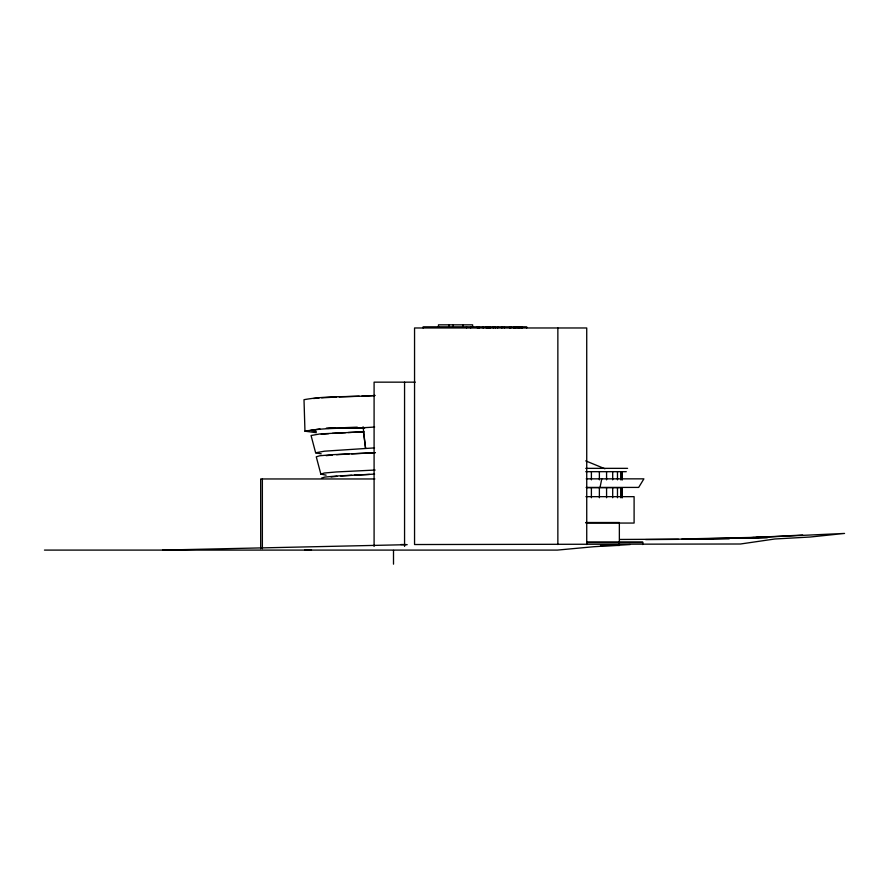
<?xml version="1.0" encoding="UTF-8"?>
<svg xmlns="http://www.w3.org/2000/svg" width="889" height="889" viewBox="0 0 889 889"><rect width="100%" height="100%" fill="white"/><g stroke="black" fill="none" stroke-linecap="round" stroke-linejoin="round"><path stroke-width="1.33" d="M591.396 497.74L591.396 487.672M591.396 479.849L591.396 471.681M599.375 497.74L599.375 487.672M599.375 479.849L599.375 471.681M621.956 487.672L621.956 497.74M621.956 471.681L621.956 479.849M622.211 471.681L622.211 479.849M600.042 487.416L601.764 478.849M321.496 478.16L324.674 477.093L336.286 476.026L374.613 474.104M375.358 452.679L332.03 454.701L319.696 455.768L316.273 456.835L320.84 474.093L324.307 473.026L336.242 471.959L375.147 470.048M363.09 426.764L365.568 448.245L363.423 431.787L320.118 433.91L311.061 435.51L315.628 452.779L324.574 451.179L374.547 447.9M375.191 395.449C351.655 397.383 327.174 395.461 304.005 399.694L304.96 431.198C327.652 427.02 351.611 428.898 374.658 427.009M331.041 476.971L336.964 476.348M326.13 455.646L332.464 455.035M321.229 434.321L328.674 433.654M313.517 398.516L319.051 398.016M319.94 428.931L310.572 430.42L316.284 431.432M340.798 476.037L351.688 475.348M321.629 397.85L336.598 397.039M336.553 454.712L349.055 453.979M630.168 544.535L593.796 546.724L557.37 550.091L44.45 550.091M332.286 433.388L345.554 432.654M354.455 475.193L369.58 474.437M351.633 453.846L374.825 452.79M586.74 544.535L586.729 327.974L414.552 327.974L414.552 544.535L740.481 544.001L774.83 538.99L810.279 537.012L844.55 533.433L738.837 538.312M327.663 428.442L334.986 428.076M729.213 538.845L700.432 539.178M738.948 538.289L802.645 535.045M348.277 432.521L364.123 431.787M339.176 396.927L359.167 396.15M345.165 427.631L357.267 427.164M734.892 538.301L753.994 537.512M756.717 537.401L760.806 537.223L681.974 538.99M619.833 539.456L713.122 538.99M361.912 396.05L374.258 395.605M745.638 538.301L767.54 537.556L688.586 539.045M304.56 550.091L311.472 549.869M162.631 550.091L407.218 544.668M645.614 539.601L678.507 539.345M415.274 382.159L374.091 382.159L374.091 546.402M326.385 428.087L364.679 428.087M585.773 468.347L627.59 468.347M585.762 471.681L626.267 471.681M374.858 478.96L260.677 478.96L260.677 548.724M586.218 478.849L643.903 478.849L638.669 487.416L586.107 487.416M586.596 487.672L622.211 487.672L622.211 497.74M585.918 496.662L634.101 496.662L634.101 523.054L585.995 523.054M585.773 522.521L619.355 522.521L619.355 545.468L600.508 545.468M586.74 542.001L642.703 542.001L642.703 544.535M586.74 542.568L642.703 542.568M400.839 544.535L406.24 544.535M316.317 432.687L304.96 431.198M321.207 453.846L315.628 452.779M326.13 475.159L320.84 474.093M585.729 460.88L604.931 468.77M620.689 471.681L620.689 479.849M620.689 487.672L620.689 497.74M617.477 471.681L617.477 479.849M617.477 487.672L617.477 497.74M612.699 471.681L612.699 479.849M612.699 487.672L612.699 497.74M606.576 471.681L606.576 479.849M606.576 487.672L606.576 497.74M557.859 327.974L557.859 544.535M526.688 327.974L526.688 326.819L423.131 326.819L423.131 327.974M522.132 326.819L522.132 327.974M522.01 326.819L522.01 327.974M521.165 326.819L521.165 327.974M519.654 326.819L519.654 327.974M518.687 326.819L518.687 327.974M517.042 326.819L517.042 327.974M515.242 326.819L515.242 327.974M514.186 326.819L514.186 327.974M513.698 326.819L513.698 327.974M510.775 326.819L510.775 327.974M509.564 326.819L509.564 327.974M504.43 326.819L504.43 327.974M501.896 326.819L501.896 327.974M497.673 326.819L497.673 327.974M495.351 326.819L495.351 327.974M493.284 326.819L493.284 327.974M490.372 326.819L490.372 327.974M489.85 326.819L489.85 327.974M489.183 326.819L489.183 327.974M487.872 326.819L487.872 327.974M487.55 326.819L487.55 327.974M486.572 326.819L486.572 327.974M486.316 326.819L486.316 327.974M483.149 326.819L483.149 327.974M479.327 326.819L479.327 327.974M478.16 326.819L478.16 327.974M477.36 326.819L477.36 327.974M472.626 326.819L472.626 324.829L438.466 324.829L438.466 326.819M470.637 326.819L470.637 327.974M466.525 326.819L466.525 327.974M462.925 324.829L462.925 326.819M453.279 324.829L453.279 326.819M449.089 324.829L449.089 326.819M404.562 382.159L404.562 546.402M393.505 550.38L393.505 564.171M262.366 478.96L262.366 548.724"/></g></svg>
